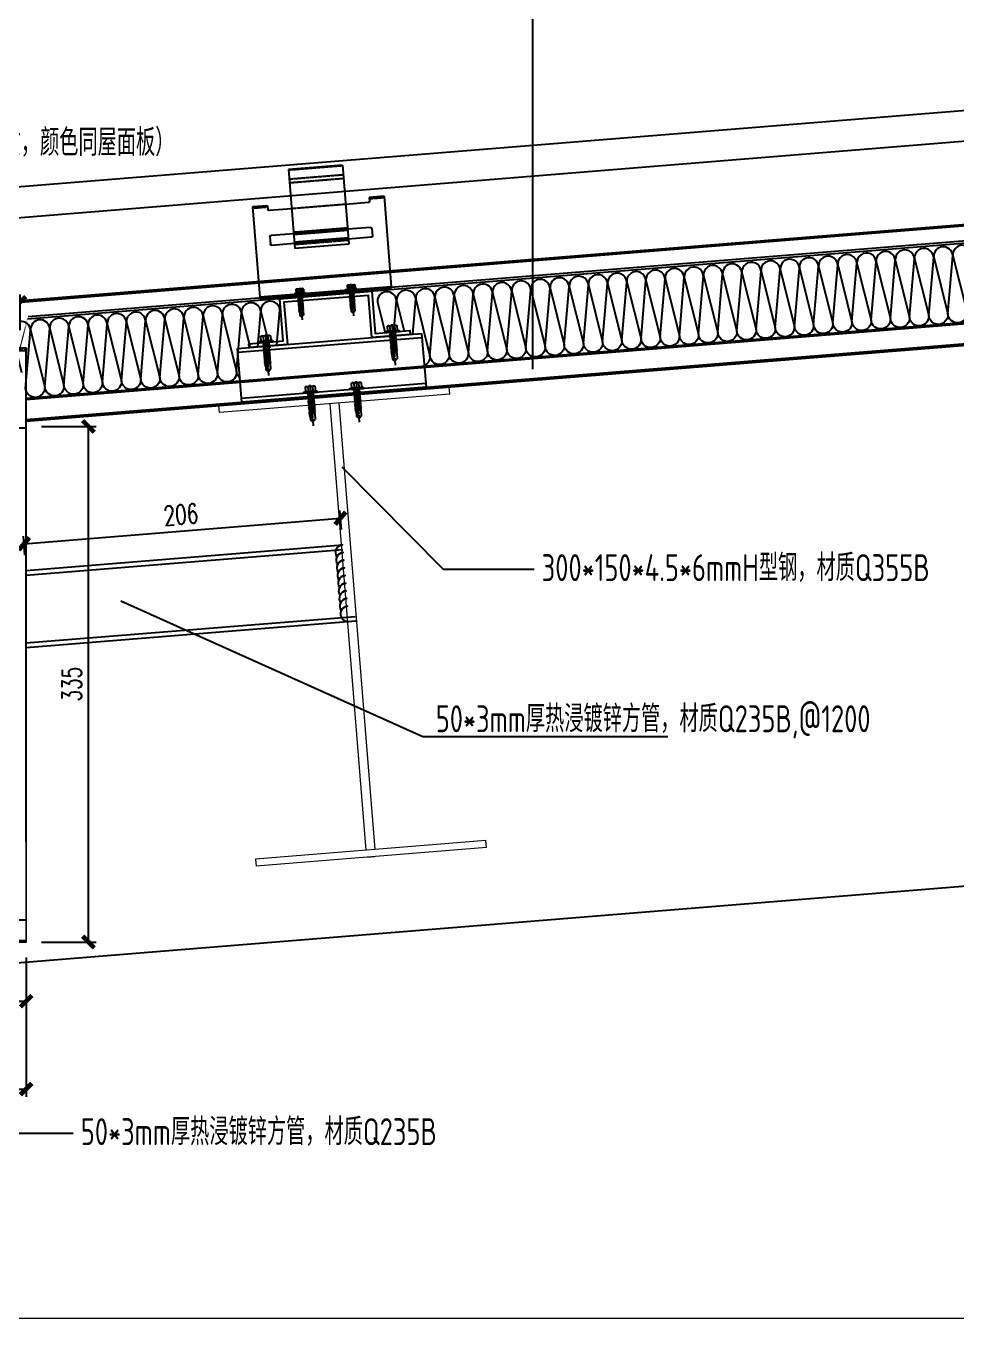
# Model space of a CAD drawing. Extents: x -599358 to 2865263, y -1062760 to 486533.
# Drawn here: x 135153 to 135758, y -728077 to -727227 of the extents above; entities that cross this region are included whole.
import ezdxf

# ---------------------------------------------------------------- set-up
doc = ezdxf.new("R2010")
doc.units = 0
doc.linetypes.add('CENTER2', pattern=[28.575, 19.05, -3.175, 3.175, -3.175])
doc.linetypes.add('DASH', pattern=[0.35, 0.25, -0.1])
for name, color, linetype in [('A-AXIS-SYMB', 3, 'Continuous'), ('A-LIN-V', 9, 'Continuous'), ('BWM', 8, 'Continuous'), ('DIM', 173, 'Continuous'), ('HATCH', 66, 'Continuous'), ('PJ', 151, 'Continuous'), ('Q-焊缝', 8, 'Continuous'), ('SEAMLOK75 - SHEET', 6, 'Continuous'), ('WZ', 2, 'Continuous'), ('ZX', 1, 'CENTER2'), ('虹吸雨水斗', 6, 'Continuous'), ('配件', 4, 'Continuous'), ('钢承板', 253, 'Continuous')]:
    doc.layers.add(name, color=color, linetype=linetype)
for name, color, linetype, lineweight in [('S-dim', 81, 'Continuous', 0), ('屋面板', 6, 'Continuous', 13), ('文字标注引出线', 7, 'Continuous', 15), ('粗', 7, 'Continuous', 50), ('紧固件', 4, 'Continuous', 13)]:
    doc.layers.add(name, color=color, linetype=linetype, lineweight=lineweight)
doc.styles.add('DHTEXT-1', font='romans.shx', dxfattribs={"width": 0.7, "bigfont": 'chinese.shx'})
doc.styles.add('jhz', font='TSSDENG.SHX', dxfattribs={"width": 0.75, "bigfont": 'TSSDCHN.SHX'})
doc.dimstyles.new('ZN5', dxfattribs={"dimscale": 5, "dimtxt": 2.5, "dimasz": 1.5, "dimexe": 1, "dimexo": 2, "dimgap": 0.9, "dimtad": 1, "dimdec": 0, "dimdsep": 46, "dimtxsty": 'DHTEXT-1', "dimblk": 'ARCHTICK', "dimcen": 2.5, "dimclrd": 173, "dimclre": 173, "dimclrt": 7, "dimazin": 2, "dimtfac": 1, "dimtix": 1, "dimtmove": 2, "dimatfit": 3, "dimfxl": 0, "dimarcsym": 0})

# ---------------------------------------------------------------- blocks, each defined once
blk = doc.blocks.new('压块-flat-1')
at = {"layer": 'HATCH', "ltscale": 10}
h = blk.add_hatch(dxfattribs=at)
h.set_pattern_fill('ACET-2D-ANSI32', color=256, scale=0.5)
h.set_pattern_definition([(45, (-3162.4305, -11124.3203), (-1.683798, 1.683798), []), (45, (-3161.308, -11124.3203), (-1.683798, 1.683798), [])])
h.paths.add_polyline_path([(-82, 0), (-82, -2), (-2, -2), (-2, -50), (0, -50), (0, 0)])
at = {"layer": '配件', "color": 4}
blk.add_lwpolyline([(-82, 0), (-82, -2), (-2, -2), (-2, -50), (0, -50), (0, 0)], close=True, dxfattribs=at)
blk = doc.blocks.new('_ArchTick')
at = {"color": 0, "linetype": 'ByBlock', "const_width": 0.4}
blk.add_lwpolyline([(-0.5, -0.5), (0.5, 0.5)], dxfattribs=at)
blk = doc.blocks.new('*D1895')
at = {"layer": 'Defpoints', "color": 0, "ltscale": 50, "transparency": 16777216}
for p in [(135069.29, -727406.61), (135069.29, -727434.75), (135149.29, -727434.75)]:
    blk.add_point(p, dxfattribs=at)
at = {"layer": 'DIM', "color": 173, "linetype": 'ByBlock', "lineweight": -2, "ltscale": 50, "transparency": 16777216}
for p, q in [((135069.29, -727424.75), (135069.29, -727401.61)), ((135149.29, -727406.61), (135069.29, -727406.61)), ((135149.29, -727424.75), (135149.29, -727401.61))]:
    blk.add_line(p, q, dxfattribs=at)
at = {"layer": 'DIM', "color": 173, "lineweight": -2, "ltscale": 50, "transparency": 16777216, "xscale": 7.5, "yscale": 7.5, "zscale": 7.5, "rotation": 180}
blk.add_blockref('_ArchTick', (135069.29, -727406.61), dxfattribs=at)
at = {"layer": 'DIM', "color": 173, "lineweight": -2, "ltscale": 50, "transparency": 16777216, "xscale": 7.5, "yscale": 7.5, "zscale": 7.5}
blk.add_blockref('_ArchTick', (135149.29, -727406.61), dxfattribs=at)
at = {"layer": 'DIM', "color": 7, "ltscale": 50, "transparency": 16777216, "insert": (135109.29, -727395.86), "char_height": 12.5, "attachment_point": 5, "style": 'DHTEXT-1'}
blk.add_mtext('85', dxfattribs=at)
blk = doc.blocks.new('34t65')
at = {"color": 2, "ltscale": 50}
for p, q in [((1430036.99, 238183.35), (1430156.99, 238183.35)), ((1430036.99, 238148.35), (1430036.99, 238183.35)), ((1430036.99, 238180.85), (1430156.99, 238180.85)), ((1430156.99, 238183.35), (1430156.99, 238148.35)), ((1430156.99, 238150.85), (1430036.99, 238150.85)), ((1430156.99, 238148.35), (1430036.99, 238148.35))]:
    blk.add_line(p, q, dxfattribs=at)
blk = doc.blocks.new('*U1726')
at = {"layer": 'PJ'}
for p, q in [((-4.4, 0.45), (-4.4, 0)), ((4.4, 0), (-4.4, 0)), ((-4.1, 0.75), (-3.1, 1)), ((4.1, 0.75), (-4.1, 0.75)), ((-3.1, 3.85), (-3.1, 1)), ((3.1, 1), (-3.1, 1)), ((2.33, 4.25), (-2.33, 4.25)), ((-2.04, 0.75), (-1.55, 1)), ((-1.55, 3.85), (-1.55, 1)), ((-1.55, 0), (-1.55, -1.59)), ((1.55, 3.85), (1.55, 1)), ((2.15, 0.75), (1.55, 1)), ((1.55, 0), (1.55, -1.09)), ((3.1, 3.85), (3.1, 1)), ((4.1, 0.75), (3.1, 1)), ((4.4, 0.45), (4.4, 0)), ((-2.11, -1.9), (2.11, -1.4)), ((-2.11, -1.9), (-1.55, -1.59)), ((-2.11, -1.9), (-1.55, -2.21)), ((-2.11, -3.3), (2.11, -2.8)), ((-2.11, -3.3), (-1.55, -2.99)), ((-2.11, -3.3), (-1.55, -3.61)), ((-2.11, -4.7), (2.11, -4.2)), ((-2.11, -4.7), (-1.55, -4.39)), ((-2.11, -4.7), (-1.55, -5.01)), ((-2.11, -6.1), (2.11, -5.6)), ((-2.11, -6.1), (-1.55, -5.79)), ((-2.11, -6.1), (-1.55, -6.41)), ((-2.11, -7.5), (2.11, -7)), ((-2.11, -7.5), (-1.55, -7.19)), ((-2.11, -7.5), (-1.55, -7.81)), ((-1.55, -1.59), (1.55, -1.09)), ((-1.55, -2.21), (1.55, -1.71)), ((-1.55, -2.21), (-1.55, -2.99)), ((-1.55, -2.99), (1.55, -2.49)), ((-1.55, -3.61), (1.55, -3.11)), ((-1.55, -3.61), (-1.55, -4.39)), ((-1.55, -4.39), (1.55, -3.89)), ((-1.55, -5.01), (1.55, -4.51)), ((-1.55, -5.01), (-1.55, -5.79)), ((-1.55, -5.79), (1.55, -5.29)), ((-1.55, -6.41), (1.55, -5.91)), ((-1.55, -6.41), (-1.55, -7.19)), ((-1.55, -7.19), (1.55, -6.69)), ((-1.55, -7.81), (1.55, -7.31)), ((-1.55, -7.81), (-1.55, -8.59)), ((-1.55, -8.59), (1.55, -8.09)), ((1.55, -0.31), (1.55, -1.09)), ((2.11, -1.4), (1.55, -1.09)), ((2.11, -1.4), (1.55, -1.71)), ((1.55, -1.71), (1.55, -2.49)), ((2.11, -2.8), (1.55, -2.49)), ((2.11, -2.8), (1.55, -3.11)), ((1.55, -3.11), (1.55, -3.89)), ((2.11, -4.2), (1.55, -3.89)), ((2.11, -4.2), (1.55, -4.51)), ((1.55, -4.51), (1.55, -5.29)), ((2.11, -5.6), (1.55, -5.29)), ((2.11, -5.6), (1.55, -5.91)), ((1.55, -5.91), (1.55, -6.69)), ((2.11, -7), (1.55, -6.69)), ((2.11, -7), (1.55, -7.31)), ((1.55, -7.31), (1.55, -8.09)), ((2.11, -8.4), (1.55, -8.09)), ((-2.11, -8.9), (2.11, -8.4)), ((-2.11, -8.9), (-1.55, -8.59)), ((-2.11, -8.9), (-1.55, -9.21)), ((-2.11, -10.3), (2.11, -9.8)), ((-2.11, -10.3), (-1.55, -9.99)), ((-2.11, -10.3), (-1.55, -10.61)), ((-2.11, -11.7), (2.11, -11.2)), ((-2.11, -11.7), (-1.55, -11.39)), ((-2.11, -11.7), (-1.55, -12.01)), ((-2.11, -13.1), (-1.55, -12.79)), ((-2.11, -13.1), (-1.14, -12.98)), ((-2.11, -13.1), (-1.55, -13.41)), ((-1.55, -9.21), (1.55, -8.71)), ((-1.55, -9.21), (-1.55, -9.99)), ((-1.55, -9.99), (1.55, -9.49)), ((-1.55, -10.61), (1.55, -10.11)), ((-1.55, -10.61), (-1.55, -11.39)), ((-1.55, -11.39), (1.55, -10.89)), ((-1.55, -12.01), (1.55, -11.51)), ((-1.55, -12.01), (-1.55, -12.79)), ((-1.55, -12.79), (-0.99, -12.69)), ((-1.55, -13.41), (-1.33, -13.37)), ((-1.55, -13.41), (-1.55, -17.2)), ((0.56, -12.44), (1.55, -12.29)), ((0.71, -12.75), (2.11, -12.6)), ((0.71, -13.03), (1.55, -12.91)), ((0.71, -13.81), (1.55, -13.69)), ((0.71, -14.15), (2.11, -14)), ((0.71, -14.43), (1.55, -14.31)), ((2.11, -8.4), (1.55, -8.71)), ((1.55, -8.71), (1.55, -9.49)), ((2.11, -9.8), (1.55, -9.49)), ((2.11, -9.8), (1.55, -10.11)), ((1.55, -10.11), (1.55, -10.89)), ((2.11, -11.2), (1.55, -10.89)), ((2.11, -11.2), (1.55, -11.51)), ((1.55, -11.51), (1.55, -12.29)), ((2.11, -12.6), (1.55, -12.29)), ((2.11, -12.6), (1.55, -12.91)), ((1.55, -12.91), (1.55, -13.69)), ((2.11, -14), (1.55, -13.69)), ((2.11, -14), (1.55, -14.31)), ((1.55, -14.31), (1.55, -17.2)), ((0, -18.6), (-1.55, -17.2)), ((0, -18.6), (1.55, -17.2))]:
    blk.add_line(p, q, dxfattribs=at)
blk.add_lwpolyline([(0, -18.6), (0.71, -14.43), (0.71, -12.7, 0.417657), (0.41, -12.4, 0.097062), (-0.99, -12.69), (-1.55, -13.8)], format="xyb", dxfattribs=at)
for centre, radius, start, end in [((-4.1, 0.45), 0.3, 90, 180), ((-2.33, 3.3), 0.951, 35.40086, 144.59914), ((0, 1.05), 3.2, 61.05941, 118.94059), ((2.33, 3.3), 0.951, 35.40086, 144.59914), ((4.1, 0.45), 0.3, 0, 90)]:
    blk.add_arc(centre, radius, start, end, dxfattribs=at)
at = {"layer": 'ZX', "ltscale": 0.2}
blk.add_line((0, 4.94), (0, -21.03), dxfattribs=at)
blk = doc.blocks.new('A$C2F3B4A73')
at = {"layer": '粗', "lineweight": -2}
for p, q in [((25.2, 101.06), (60.4, 101.06)), ((25.2, 101.06), (25.2, 49.64)), ((60.4, 101.06), (60.4, 49.64)), ((0, 78.7), (9.6, 78.7)), ((0, 78.7), (0, 19.8)), ((9.6, 78.7), (9.6, 76.3)), ((76, 78.7), (85.6, 78.7)), ((76, 78.7), (76, 76.3)), ((85.6, 78.7), (85.6, 19.8)), ((10.4, 75.5), (25.2, 75.5)), ((60.4, 75.5), (75.2, 75.5)), ((9.6, 58.44), (9.6, 53.64)), ((10.4, 59.24), (25.2, 59.24)), ((10.4, 52.84), (25.2, 52.84)), ((25.2, 58.44), (60.4, 58.44)), ((25.2, 53.64), (60.4, 53.64)), ((60.4, 59.24), (75.2, 59.24)), ((60.4, 52.84), (75.2, 52.84)), ((76, 58.44), (76, 53.64)), ((25.2, 49.64), (60.4, 49.64)), ((0, 19.8), (85.6, 19.8)), ((0, 18.84), (0, 19.8)), ((0, 18.84), (85.6, 18.84)), ((14.4, 19.8), (14.4, 18.84)), ((71.2, 19.8), (71.2, 18.84)), ((85.6, 19.8), (85.6, 18.84))]:
    blk.add_line(p, q, dxfattribs=at)
at = {"layer": '粗', "linetype": 'DASH', "lineweight": -2}
for p, q in [((25.2, 100.58), (60.4, 100.58)), ((25.2, 94.66), (60.4, 94.66)), ((25.2, 92.26), (60.4, 92.26)), ((0, 77.74), (9.6, 77.74)), ((76, 77.74), (85.6, 77.74)), ((25.2, 75.5), (60.4, 75.5)), ((25.2, 60.04), (60.4, 60.04)), ((25.2, 59.24), (60.4, 59.24)), ((25.2, 52.84), (60.4, 52.84)), ((25.2, 52.04), (60.4, 52.04)), ((16, 19.8), (16, 18.84)), ((21.6, 19.8), (21.6, 18.84)), ((29.6, 19.8), (29.6, 18.84)), ((35.2, 19.8), (35.2, 18.84)), ((50.4, 19.8), (50.4, 18.84)), ((56, 19.8), (56, 18.84)), ((64, 19.8), (64, 18.84)), ((69.6, 19.8), (69.6, 18.84))]:
    blk.add_line(p, q, dxfattribs=at)
at = {"layer": '粗', "lineweight": -2}
for centre, start, end in [((10.4, 76.3), 180, 270), ((75.2, 76.3), 270, 0), ((10.4, 58.44), 90, 180), ((10.4, 53.64), 180, 270), ((75.2, 58.44), 0, 90), ((75.2, 53.64), 270, 0)]:
    blk.add_arc(centre, 0.8, start, end, dxfattribs=at)
at = {"layer": '紧固件', "color": 2, "yscale": 0.8, "zscale": 0.8}
for p, xscale in [((26.06, 19.8), 0.8), ((59.54, 19.8), -0.8)]:
    blk.add_blockref('*U1726', p, dxfattribs=dict(at, xscale=xscale))
blk = doc.blocks.new('A$C51791418')
blk.add_blockref('A$C2F3B4A73', (-42.8, -15.84))
blk = doc.blocks.new('*D1920')
at = {"layer": 'Defpoints', "color": 0, "ltscale": 50, "transparency": 16777216}
for p in [(135357.41, -727546.83, 0), (135358.8, -727564.1, 0), (135153.27, -727580.7)]:
    blk.add_point(p, dxfattribs=at)
at = {"layer": 'DIM', "color": 173, "linetype": 'ByBlock', "lineweight": -2, "ltscale": 50, "transparency": 16777216}
for p, q in [((135358, -727554.13, 0), (135357, -727541.84, 0)), ((135151.88, -727563.43, 0), (135357.41, -727546.83, 0)), ((135152.47, -727570.74, 0), (135151.47, -727558.45, 0))]:
    blk.add_line(p, q, dxfattribs=at)
at = {"layer": 'DIM', "color": 173, "lineweight": -2, "ltscale": 50, "transparency": 16777216, "xscale": 7.5, "yscale": 7.5, "zscale": 7.5}
for p, rotation in [((135357.41, -727546.83, 0), 4.619921907603756), ((135151.88, -727563.43, 0), 184.6199219076037)]:
    blk.add_blockref('_ArchTick', p, dxfattribs=dict(at, rotation=rotation))
at = {"layer": 'DIM', "color": 7, "ltscale": 50, "transparency": 16777216, "insert": (135253.78, -727544.42, 0), "char_height": 12.5, "attachment_point": 5, "rotation": 4.61992, "style": 'DHTEXT-1'}
blk.add_mtext('206', dxfattribs=at)
blk = doc.blocks.new('2134')
at = {"color": 1, "linetype": 'Continuous', "ltscale": 10}
for p, q in [((2311608.2, -279977.58), (2311758.2, -279977.58)), ((2311608.2, -279982.08), (2311608.2, -279977.58)), ((2311608.2, -279982.08), (2311758.2, -279982.08)), ((2311680.2, -280273.08), (2311680.2, -279982.08)), ((2311686.2, -280273.08), (2311686.2, -279982.08)), ((2311758.2, -279982.08), (2311758.2, -279977.58)), ((2311608.2, -280273.08), (2311758.2, -280273.08)), ((2311608.2, -280277.58), (2311608.2, -280273.08)), ((2311758.2, -280273.08), (2311758.2, -280277.58)), ((2311608.2, -280277.58), (2311758.2, -280277.58))]:
    blk.add_line(p, q, dxfattribs=at)
at = {"layer": 'S-dim', "ltscale": 10}
blk.add_line((2311685.45, -280277.58), (2311680.95, -280277.58), dxfattribs=at)
blk = doc.blocks.new('*D2178')
at = {"layer": 'Defpoints', "color": 0, "ltscale": 50, "transparency": 16777216}
for p in [(134337.27, -727822.09), (135153.27, -727822.09), (135153.27, -727917.6)]:
    blk.add_point(p, dxfattribs=at)
at = {"layer": '虹吸雨水斗', "color": 173, "linetype": 'ByBlock', "lineweight": -2, "ltscale": 50, "transparency": 16777216}
for p, q in [((134337.27, -727832.09), (134337.27, -727922.6)), ((135153.27, -727832.09), (135153.27, -727922.6)), ((134337.27, -727917.6), (135153.27, -727917.6))]:
    blk.add_line(p, q, dxfattribs=at)
at = {"layer": '虹吸雨水斗', "color": 173, "lineweight": -2, "ltscale": 50, "transparency": 16777216, "xscale": 7.5, "yscale": 7.5, "zscale": 7.5, "rotation": 180}
blk.add_blockref('_ArchTick', (134337.27, -727917.6), dxfattribs=at)
at = {"layer": '虹吸雨水斗', "color": 173, "lineweight": -2, "ltscale": 50, "transparency": 16777216, "xscale": 7.5, "yscale": 7.5, "zscale": 7.5}
blk.add_blockref('_ArchTick', (135153.27, -727917.6), dxfattribs=at)
at = {"layer": '虹吸雨水斗', "color": 7, "ltscale": 50, "transparency": 16777216, "insert": (134745.27, -727906.85), "char_height": 12.5, "attachment_point": 5, "style": 'DHTEXT-1'}
blk.add_mtext('816', dxfattribs=at)
blk = doc.blocks.new('*D2179')
at = {"layer": 'Defpoints', "color": 0, "ltscale": 50, "transparency": 16777216}
for p in [(135153.27, -727487.18), (135193.72, -727487.18), (135153.27, -727822.09)]:
    blk.add_point(p, dxfattribs=at)
at = {"layer": '虹吸雨水斗', "color": 173, "linetype": 'ByBlock', "lineweight": -2, "ltscale": 50, "transparency": 16777216}
for p, q in [((135163.27, -727487.18), (135198.72, -727487.18)), ((135193.72, -727822.09), (135193.72, -727487.18)), ((135163.27, -727822.09), (135198.72, -727822.09))]:
    blk.add_line(p, q, dxfattribs=at)
at = {"layer": '虹吸雨水斗', "color": 173, "lineweight": -2, "ltscale": 50, "transparency": 16777216, "xscale": 7.5, "yscale": 7.5, "zscale": 7.5}
for p, rotation in [((135193.72, -727487.18), 90), ((135193.72, -727822.09), 270)]:
    blk.add_blockref('_ArchTick', p, dxfattribs=dict(at, rotation=rotation))
at = {"layer": '虹吸雨水斗', "color": 7, "ltscale": 50, "transparency": 16777216, "insert": (135182.97, -727654.63), "char_height": 12.5, "attachment_point": 5, "rotation": 90, "style": 'DHTEXT-1'}
blk.add_mtext('335', dxfattribs=at)
blk = doc.blocks.new('*D2180')
at = {"layer": 'Defpoints', "color": 0, "ltscale": 50, "transparency": 16777216}
for p in [(135103.27, -727822.09), (135153.27, -727822.09), (135153.27, -727860.47)]:
    blk.add_point(p, dxfattribs=at)
at = {"layer": '虹吸雨水斗', "color": 173, "linetype": 'ByBlock', "lineweight": -2, "ltscale": 50, "transparency": 16777216}
for p, q in [((135103.27, -727832.09), (135103.27, -727865.47)), ((135153.27, -727832.09), (135153.27, -727865.47)), ((135103.27, -727860.47), (135153.27, -727860.47))]:
    blk.add_line(p, q, dxfattribs=at)
at = {"layer": '虹吸雨水斗', "color": 173, "lineweight": -2, "ltscale": 50, "transparency": 16777216, "xscale": 7.5, "yscale": 7.5, "zscale": 7.5, "rotation": 180}
blk.add_blockref('_ArchTick', (135103.27, -727860.47), dxfattribs=at)
at = {"layer": '虹吸雨水斗', "color": 173, "lineweight": -2, "ltscale": 50, "transparency": 16777216, "xscale": 7.5, "yscale": 7.5, "zscale": 7.5}
blk.add_blockref('_ArchTick', (135153.27, -727860.47), dxfattribs=at)
at = {"layer": '虹吸雨水斗', "color": 7, "ltscale": 50, "transparency": 16777216, "insert": (135128.27, -727849.72), "char_height": 12.5, "attachment_point": 5, "style": 'DHTEXT-1'}
blk.add_mtext('50', dxfattribs=at)

msp = doc.modelspace()

# ---------------------------------------------------------------- linework, layer by layer
at = {"color": 1, "ltscale": 50}
for p, q in [((136013.16, -727346.58), (135154.51, -727415.96)), ((136013.16, -727348.08), (135154.12, -727417.5))]:
    msp.add_line(p, q, dxfattribs=at)
at = {"color": 4, "ltscale": 50}
for p, q in [((135153.27, -727468.83), (136013.16, -727399.35)), ((135153.27, -727469.64), (136013.16, -727400.15)), ((135153.27, -727483.08), (136013.16, -727413.59)), ((135153.27, -727483.88), (136013.16, -727414.4)), ((135153.27, -727807.89), (134337.27, -727807.89)), ((135153.27, -727821.29), (134337.27, -727821.29)), ((135153.27, -727822.09), (134337.27, -727822.09))]:
    msp.add_line(p, q, dxfattribs=at)
at = {"color": 2, "ltscale": 50}
for p, q in [((135153.27, -727482.78), (136013.16, -727413.29)), ((135153.27, -727757.09), (135153.27, -727438.18))]:
    msp.add_line(p, q, dxfattribs=at)
at = {"color": 2, "elevation": 0}
msp.add_lwpolyline([(135297.83, -727433.47), (135320.26, -727431.66), (135318.05, -727404.25), (135377.85, -727399.42), (135380.07, -727426.83), (135402.49, -727425.02), (135402.69, -727427.51), (135377.78, -727429.52), (135375.56, -727402.11), (135320.74, -727406.54), (135322.95, -727433.95), (135298.04, -727435.97)], close=True, dxfattribs=at)
at = {"color": 2, "ltscale": 50}
msp.add_lwpolyline([(135103.27, -727438.18), (135103.27, -727488.18), (135153.27, -727488.18), (135153.27, -727438.18)], close=True, dxfattribs=at)
at = {"layer": 'A-AXIS-SYMB', "ltscale": 10}
for p, q in [((135153.27, -727580.7), (135358.8, -727564.1)), ((135153.27, -727583.71), (135359.04, -727567.09)), ((135153.27, -727627.86), (135367.07, -727610.58)), ((135153.27, -727630.87), (135367.32, -727613.57))]:
    msp.add_line(p, q, dxfattribs=at)
at = {"layer": 'A-LIN-V', "color": 2}
msp.add_line((134916.27, -727854.17), (136013.16, -727765.54), dxfattribs=at)
at = {"layer": 'BWM'}
for points in [[(135767.66, -727375.31, 1), (135755.2, -727376.32), (135764.45, -727413.18, -1), (135751.99, -727414.18), (135755.2, -727376.32, 1), (135742.74, -727377.32), (135751.99, -727414.18, -1), (135739.53, -727415.19), (135742.74, -727377.32, 1), (135730.28, -727378.33), (135739.53, -727415.19, -1), (135727.07, -727416.2), (135730.28, -727378.33, 1), (135717.82, -727379.34), (135727.07, -727416.2, -1), (135714.61, -727417.2), (135717.82, -727379.34, 1), (135705.36, -727380.34), (135714.61, -727417.2, -1), (135702.15, -727418.21), (135705.36, -727380.34, 1), (135692.9, -727381.35), (135702.15, -727418.21, -1), (135689.69, -727419.22), (135692.9, -727381.35, 1), (135680.44, -727382.36), (135689.69, -727419.22, -1), (135677.23, -727420.22), (135680.44, -727382.36, 1), (135667.98, -727383.37), (135677.23, -727420.22, -0.303116), (135673.86, -727426.29, -0.303116)], [(135721.34, -727422.93, -0.414214), (135714.61, -727417.2), (135717.82, -727379.34, 1), (135705.36, -727380.34), (135714.61, -727417.2, -1), (135702.15, -727418.21), (135705.36, -727380.34, 1), (135692.9, -727381.35), (135702.15, -727418.21, -1), (135689.69, -727419.22), (135692.9, -727381.35, 1), (135680.44, -727382.36), (135689.69, -727419.22, -1), (135677.23, -727420.22), (135680.44, -727382.36, 1), (135667.98, -727383.37), (135677.23, -727420.22, -1), (135664.77, -727421.23), (135667.98, -727383.37, 1), (135655.52, -727384.37), (135664.77, -727421.23, -1), (135652.31, -727422.24), (135655.52, -727384.37, 1), (135643.06, -727385.38), (135652.31, -727422.24, -1), (135639.85, -727423.24), (135643.06, -727385.38, 1), (135630.6, -727386.39), (135639.85, -727423.24, -1), (135627.39, -727424.25), (135630.6, -727386.39, 1), (135618.14, -727387.39), (135627.39, -727424.25, -1), (135614.93, -727425.26), (135618.14, -727387.39, 1), (135605.68, -727388.4), (135614.93, -727425.26, -1), (135602.48, -727426.26), (135605.68, -727388.4, 1), (135593.22, -727389.41), (135602.48, -727426.26, -1), (135590.02, -727427.27), (135593.22, -727389.41, 1), (135580.76, -727390.41), (135590.02, -727427.27, -1), (135577.56, -727428.28), (135580.76, -727390.41, 1), (135568.31, -727391.42), (135577.56, -727428.28, -1), (135565.1, -727429.28), (135568.31, -727391.42, 1), (135555.85, -727392.43), (135565.1, -727429.28, -1), (135552.64, -727430.29), (135555.85, -727392.43, 1), (135543.39, -727393.43), (135552.64, -727430.29, -1), (135540.18, -727431.3), (135543.39, -727393.43, 1), (135530.93, -727394.44), (135540.18, -727431.3, -1), (135527.72, -727432.3), (135530.93, -727394.44, 1), (135518.47, -727395.45), (135527.72, -727432.3, -1), (135515.26, -727433.31), (135518.47, -727395.45, 1), (135506.01, -727396.45), (135515.26, -727433.31, -1), (135502.8, -727434.32), (135506.01, -727396.45, 1), (135493.55, -727397.46), (135502.8, -727434.32, -1), (135490.34, -727435.33), (135493.55, -727397.46, 1), (135481.09, -727398.47), (135490.34, -727435.33, -1), (135477.88, -727436.33), (135481.09, -727398.47, 1), (135468.63, -727399.47), (135477.88, -727436.33, -1), (135465.42, -727437.34), (135468.63, -727399.47, 1), (135456.17, -727400.48), (135465.42, -727437.34, -1), (135452.96, -727438.35), (135456.17, -727400.48, 1), (135443.71, -727401.49), (135452.96, -727438.35, -1), (135440.5, -727439.35), (135443.71, -727401.49, 1), (135431.25, -727402.49), (135440.5, -727439.35, -1), (135428.04, -727440.36), (135431.25, -727402.49, 1), (135418.79, -727403.5), (135428.04, -727440.36, -1), (135415.58, -727441.37), (135418.79, -727403.5, 1), (135406.33, -727404.51), (135415.58, -727441.37, -0.32092), (135411.84, -727447.6, -0.32092)], [(135303.69, -727435.51), (135305.63, -727412.65, 1), (135293.17, -727413.65), (135298.76, -727435.91)], [(135316.15, -727434.5), (135318.09, -727411.64, 1), (135305.63, -727412.65), (135311.48, -727435.98)], [(135392.15, -727425.85), (135393.87, -727405.52, 1), (135381.41, -727406.52), (135386.38, -727426.32)], [(135404.4, -727427.37), (135406.33, -727404.51, 1), (135393.87, -727405.52), (135398.84, -727425.31)], [(135205.3, -727463.12, -0.218797), (135202.75, -727458.57), (135205.95, -727420.7, 1), (135193.49, -727421.71), (135202.75, -727458.57, -1), (135190.29, -727459.57), (135193.49, -727421.71, 1), (135181.03, -727422.71), (135190.29, -727459.57, -1), (135177.83, -727460.58), (135181.03, -727422.71, 1), (135168.57, -727423.72), (135177.83, -727460.58, -1), (135165.37, -727461.59), (135168.57, -727423.72, 1), (135156.12, -727424.73), (135165.37, -727461.59, -1), (135152.91, -727462.59), (135156.12, -727424.73, 1), (135143.66, -727425.73), (135150.27, -727452.09)], [(135292.52, -727456.07, -0.218797), (135289.96, -727451.52), (135293.17, -727413.65, 1), (135280.71, -727414.66), (135289.96, -727451.52, -1), (135277.5, -727452.52), (135280.71, -727414.66, 1), (135268.25, -727415.67), (135277.5, -727452.52, -1), (135265.04, -727453.53), (135268.25, -727415.67, 1), (135255.79, -727416.67), (135265.04, -727453.53, -1), (135252.58, -727454.54), (135255.79, -727416.67, 1), (135243.33, -727417.68), (135252.58, -727454.54, -1), (135240.12, -727455.54), (135243.33, -727417.68, 1), (135230.87, -727418.69), (135240.12, -727455.54, -1), (135227.66, -727456.55), (135230.87, -727418.69, 1), (135218.41, -727419.69), (135227.66, -727456.55, -1), (135215.2, -727457.56), (135218.41, -727419.69, 1), (135205.95, -727420.7), (135215.2, -727457.56, -1), (135202.75, -727458.57), (135205.95, -727420.7, 1), (135193.49, -727421.71), (135202.75, -727458.57, -1), (135190.29, -727459.57), (135193.49, -727421.71, 0.419404), (135186.65, -727415.99)]]:
    msp.add_lwpolyline(points, format="xyb", dxfattribs=at)
at = {"layer": 'DIM', "ltscale": 10}
for p, q in [((135482.38, -727450.09), (135482.38, -727011.23)), ((135358.33, -727513.47), (135424.08, -727579.89)), ((135424.08, -727579.89), (135483.25, -727579.89)), ((135214.82, -727600.41), (135411.01, -727688.7)), ((135411.01, -727688.7), (135570, -727688.7)), ((135124.71, -727946.19), (135183.89, -727946.19))]:
    msp.add_line(p, q, dxfattribs=at)
at = {"layer": 'Q-焊缝'}
msp.add_lwpolyline([(135354.69, -727566.94, -0.267949), (135358.8, -727564.1, 0.57735), (135355.09, -727571.92, -0.267949), (135359.21, -727569.08, 0.57735), (135355.49, -727576.9, -0.267949), (135359.61, -727574.06, 0.57735), (135355.9, -727581.89, -0.267949), (135360.01, -727579.05, 0.57735), (135356.3, -727586.87, -0.267949), (135360.41, -727584.03, 0.57735), (135356.7, -727591.86, -0.267949), (135360.82, -727589.01, 0.57735), (135357.1, -727596.84, -0.267949), (135361.22, -727594, 0.57735), (135357.51, -727601.82, -0.267949), (135361.62, -727598.98, 0.57735), (135357.91, -727606.81, -0.267949), (135362.02, -727603.97, 1), (135362.83, -727613.93)], format="xyb", dxfattribs=at)
at = {"layer": 'S-dim', "ltscale": 10}
msp.add_line((135198.94, -727831.33), (135304.59, -727822.8), dxfattribs=at)
at = {"layer": 'SEAMLOK75 - SHEET'}
for p, q in [((134932.27, -727348.97, 0), (136013.16, -727261.63, 0)), ((134933.88, -727368.91, 0), (136013.16, -727281.69, 0)), ((136013.16, -727335.87, 0), (134938.23, -727422.73, 0)), ((136013.16, -727336.87, 0), (134938.31, -727423.73, 0))]:
    msp.add_line(p, q, dxfattribs=at)
at = {"layer": '屋面板', "color": 1, "const_width": 0.7}
msp.add_lwpolyline([(135154.51, -727415.96), (136013.16, -727346.58)], close=True, dxfattribs=at)
at = {"layer": '屋面板', "color": 1, "const_width": 0.7, "elevation": 0}
msp.add_lwpolyline([(135154.51, -727415.96), (135149.29, -727436.18)], close=True, dxfattribs=at)
at = {"layer": '文字标注引出线', "color": 1}
msp.add_lwpolyline([(136013.16, -728066.69), (135019.22, -728066.69), (135014.72, -728077.19), (135014.72, -728056.19), (135010.22, -728066.69), (134016.27, -728066.69)], dxfattribs=at)
at = {"layer": '钢承板', "color": 4, "const_width": 1}
msp.add_lwpolyline([(135153.27, -727487.18), (135153.27, -727822.09), (135103.27, -727822.09)], dxfattribs=at)

# ---------------------------------------------------------------- block references
at = {"rotation": 4.619921907697282}
msp.add_blockref('34t65', (-1270915.55, -1080029.1, 0), dxfattribs=at)
at = {"xscale": -1}
msp.add_blockref('压块-flat-1', (135071.27, -727436.18), dxfattribs=at)
at = {"layer": 'S-dim', "xscale": -1, "rotation": 4.619921907615492}
msp.add_blockref('2134', (2416974.72, -262204.12, 0), dxfattribs=at)
at = {"layer": 'SEAMLOK75 - SHEET', "xscale": -1, "rotation": 4.619921907697266}
msp.add_blockref('A$C51791418', (135348.11, -727403.87, 0), dxfattribs=at)
at = {"layer": '紧固件', "xscale": -1.023999999801318, "yscale": 1.023999999801318, "zscale": 1.023999999801318, "rotation": 4.619921907697266}
for p in [(135391.28, -727425.92, 0), (135309.05, -727432.57, 0), (135367.94, -727462.92, 0), (135338.02, -727465.34, 0)]:
    msp.add_blockref('*U1726', p, dxfattribs=at)

# ---------------------------------------------------------------- texts
at = {"layer": 'WZ', "style": 'jhz', "width": 0.75}
for s, p in [('滴水片（材质，颜色同屋面板）', (135074.99, -727311.49)), ('300*150*4.5*6mmH型钢，材质Q355B', (135488.12, -727587.69)), ('50*3mm厚热浸镀锌方管，材质Q235B,@1200', (135419.31, -727685.81, -1.61)), ('50*3mm厚热浸镀锌方管，材质Q235B', (135188.75, -727953.99))]:
    msp.add_text(s, height=17.5, dxfattribs=at).set_placement(p)

# ---------------------------------------------------------------- dimensions: what is measured, and where the dimension line sits
at = {"layer": 'DIM', "ltscale": 50}
dim = msp.add_aligned_dim(p1=(135149.29, -727434.75), p2=(135069.29, -727434.75), distance=-28.13, text='85', dimstyle='ZN5', dxfattribs=at)
dim.commit()
dim.dimension.update_dxf_attribs({"geometry": '*D1895', "text_midpoint": (135109.29, -727395.86)})
dim = msp.add_aligned_dim(p1=(135153.27, -727580.7), p2=(135358.8, -727564.1, 0), distance=17.33, dimstyle='ZN5', dxfattribs=at)
dim.commit()
dim.dimension.update_dxf_attribs({"geometry": '*D1920', "text_midpoint": (135253.78, -727544.42, 0)})
at = {"layer": '虹吸雨水斗', "ltscale": 50}
for p1, p2, distance, picture, middle in [((135153.27, -727822.09), (135153.27, -727487.18), -40.45, '*D2179', (135182.97, -727654.63)), ((134337.27, -727822.09), (135153.27, -727822.09), -95.51, '*D2178', (134745.27, -727906.85)), ((135103.27, -727822.09), (135153.27, -727822.09), -38.39, '*D2180', (135128.27, -727849.72))]:
    dim = msp.add_aligned_dim(p1=p1, p2=p2, distance=distance, dimstyle='ZN5', dxfattribs=at)
    dim.commit()
    dim.dimension.update_dxf_attribs({"geometry": picture, "text_midpoint": middle})

doc.saveas('drawing.dxf')
